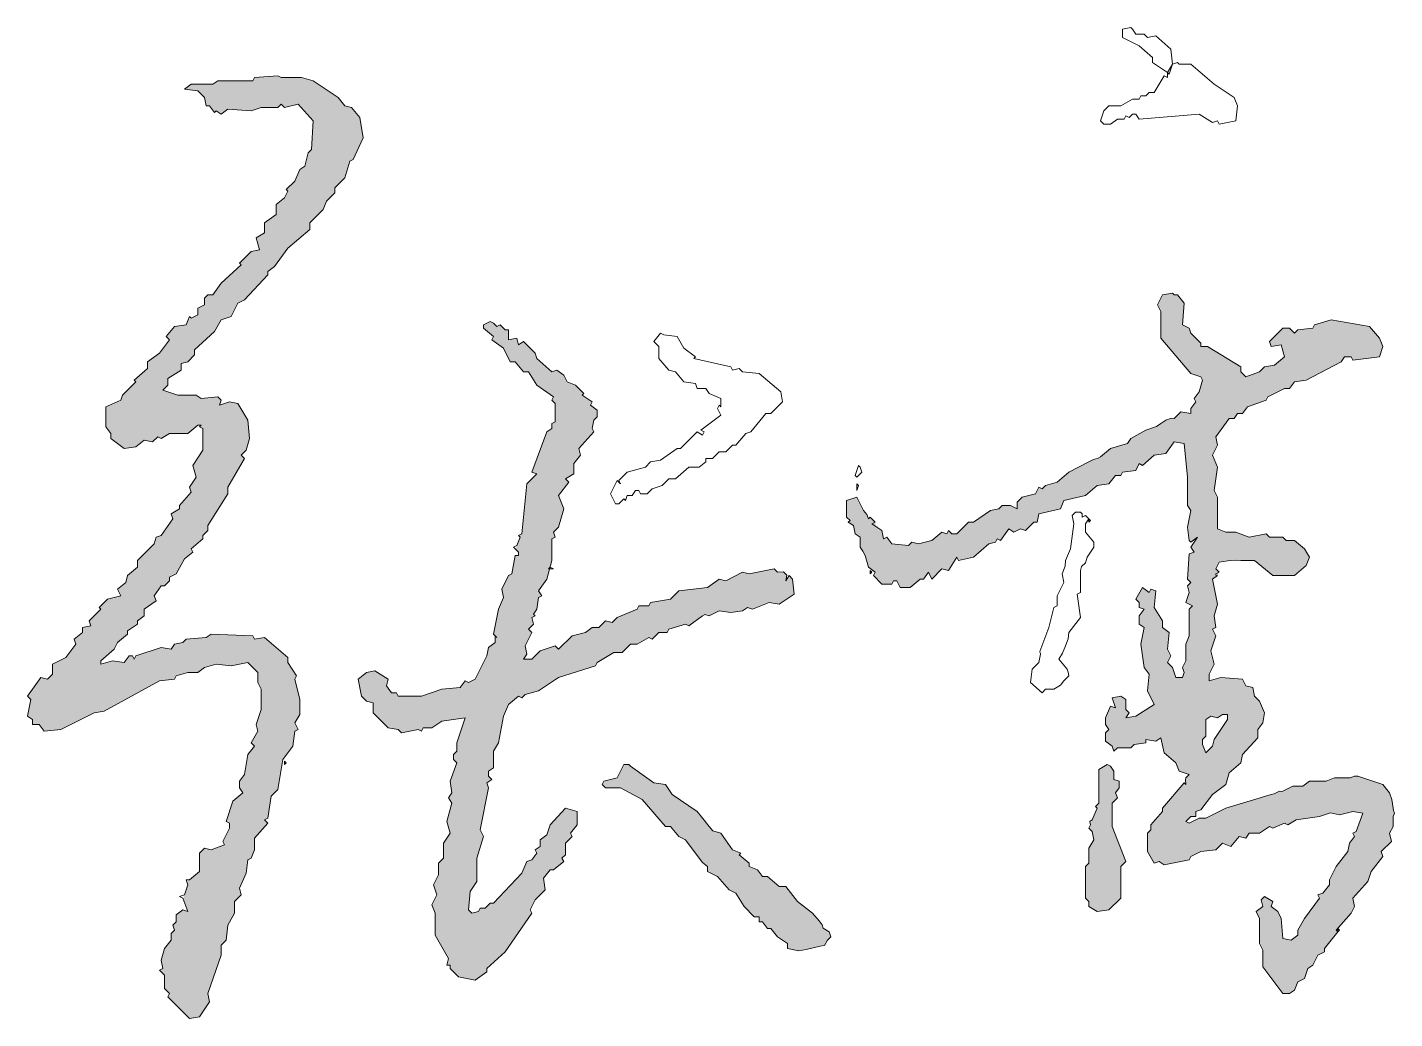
# Model space of a CAD drawing. Extents: x 1188826 to 1909461, y 608442 to 1651179.
# Drawn here: x 1552989 to 1553979, y 1275366 to 1276083 of the extents above; entities that cross this region are included whole.
import ezdxf

# ---------------------------------------------------------------- set-up
doc = ezdxf.new("R2010")
doc.units = 0
doc.header["$LTSCALE"] = 1000
doc.header["$MEASUREMENT"] = 0
doc.layers.add('WALL', color=9, linetype='Continuous', lineweight=40)
doc.layers.add('签名', color=7, linetype='Continuous', lineweight=18)

# ---------------------------------------------------------------- blocks, each defined once
blk = doc.blocks.new('tq5113')
at = {"layer": '签名'}
h = blk.add_hatch(color=2, dxfattribs=at)
h.dxf.hatch_style = 1
h.paths.add_polyline_path([(5016.05, 7874.86), (5026.93, 7876.07), (5028.14, 7878.49), (5036.61, 7880.91), (5043.87, 7880.91), (5048.71, 7884.54), (5057.17, 7886.96), (5068.06, 7885.75), (5080.16, 7888.17), (5087.41, 7880.91), (5087.41, 7873.66), (5089.83, 7868.82), (5089.83, 7854.3), (5086.2, 7843.42), (5087.41, 7838.58), (5082.57, 7830.11), (5084.99, 7827.69), (5080.16, 7821.64), (5077.74, 7807.13), (5074.11, 7802.29), (5074.11, 7797.45), (5076.53, 7793.82), (5069.27, 7787.77), (5064.43, 7773.26), (5066.85, 7772.05), (5066.85, 7768.42), (5062.01, 7758.74), (5063.22, 7756.32), (5053.54, 7752.7), (5048.71, 7753.9), (5045.08, 7750.28), (5045.08, 7736.97), (5035.93, 7729.34), (5036.61, 7727.29), (5033.19, 7717.05), (5036.61, 7707.94), (5032.98, 7709.15), (5028.14, 7705.52), (5028.14, 7700.68), (5025.72, 7698.26), (5026.93, 7694.63), (5024.51, 7692.22), (5024.51, 7687.38), (5019.68, 7681.33), (5017.26, 7672.86), (5018.47, 7666.81), (5016.05, 7665.6), (5019.68, 7661.98), (5019.68, 7652.3), (5023.3, 7648.67), (5022.09, 7646.25), (5037.82, 7630.53), (5045.08, 7631.74), (5052.33, 7642.62), (5051.12, 7648.67), (5060.8, 7676.49), (5060.8, 7683.75), (5064.43, 7687.38), (5065.64, 7698.26), (5070.48, 7706.73), (5070.48, 7715.2), (5075.32, 7720.04), (5074.11, 7724.87), (5078.95, 7735.76), (5080.16, 7745.44), (5082.57, 7746.65), (5084.99, 7752.7), (5084.99, 7761.16), (5094.67, 7772.05), (5092.25, 7774.47), (5094.67, 7775.68), (5097.09, 7791.4), (5101.93, 7796.24), (5105.56, 7818.01), (5112.81, 7827.69), (5114.02, 7838.58), (5116.44, 7839.79), (5114.02, 7844.62), (5117.65, 7850.67), (5117.65, 7861.56), (5114.02, 7876.07), (5115.23, 7878.49), (5109.19, 7888.17), (5109.19, 7891.8), (5092.25, 7906.31), (5084.99, 7905.1), (5083.78, 7907.52), (5053.54, 7908.73), (5049.92, 7906.31), (5035.4, 7905.1), (5032.98, 7902.69), (5026.93, 7901.48), (5024.51, 7897.85), (5017.26, 7899.06), (4999.11, 7893.01), (4997.9, 7890.59), (4996.69, 7893.01), (4994.27, 7893.01), (4990.64, 7888.17), (4982.18, 7889.38), (4973.71, 7886.96), (4973.71, 7889.38), (4983.39, 7897.85), (4985.81, 7902.69), (4993.06, 7908.73), (4993.06, 7911.15), (5000.32, 7915.99), (5000.32, 7918.41), (5005.16, 7922.04), (5005.16, 7926.88), (5013.63, 7932.93), (5012.42, 7936.55), (5017.26, 7943.81), (5019.68, 7943.81), (5023.3, 7947.44), (5023.3, 7949.86), (5028.14, 7952.28), (5034.19, 7963.17), (5040.24, 7968), (5039.03, 7970.42), (5047.5, 7977.68), (5047.5, 7980.1), (5051.12, 7983.73), (5051.12, 7987.36), (5065.64, 8010.34), (5065.64, 8015.18), (5077.74, 8035.74), (5075.32, 8038.16), (5078.95, 8041.79), (5081.36, 8050.26), (5080.16, 8063.56), (5072.9, 8075.66), (5066.85, 8076.87), (5059.59, 8074.45), (5060.8, 8078.08), (5058.38, 8080.5), (5046.29, 8079.29), (5042.66, 8081.71), (5029.35, 8081.71), (5018.47, 8085.34), (5022.09, 8088.96), (5022.09, 8093.8), (5031.77, 8099.85), (5031.77, 8104.69), (5036.61, 8105.9), (5041.45, 8110.74), (5041.45, 8114.37), (5055.96, 8127.67), (5060.8, 8136.14), (5068.06, 8138.56), (5072.9, 8148.23), (5077.74, 8150.65), (5094.67, 8168.8), (5094.67, 8171.22), (5099.51, 8174.85), (5109.19, 8188.15), (5124.91, 8201.46), (5124.91, 8206.3), (5134.59, 8215.97), (5137.01, 8222.02), (5143.05, 8228.07), (5143.05, 8231.7), (5150.31, 8238.95), (5153.94, 8251.05), (5156.36, 8252.26), (5163.62, 8267.98), (5161.2, 8282.5), (5155.15, 8289.76), (5150.31, 8290.97), (5145.47, 8297.02), (5127.33, 8309.11), (5118.86, 8311.53), (5104.35, 8311.53), (5101.93, 8312.74), (5084.99, 8311.53), (5083.78, 8309.11), (5058.38, 8309.11), (5054.75, 8306.69), (5039.03, 8306.69), (5034.19, 8303.06), (5043.87, 8301.85), (5048.71, 8297.02), (5049.92, 8290.97), (5052.33, 8290.97), (5055.96, 8286.13), (5057.17, 8287.34), (5060.8, 8284.92), (5065.64, 8288.55), (5082.57, 8287.34), (5089.83, 8289.76), (5101.93, 8289.76), (5104.35, 8292.18), (5106.77, 8289.76), (5116.44, 8292.18), (5127.33, 8280.08), (5126.12, 8259.52), (5123.7, 8257.1), (5121.28, 8247.42), (5117.65, 8245), (5114.02, 8236.54), (5107.98, 8230.49), (5109.19, 8229.28), (5106.77, 8224.44), (5100.72, 8219.6), (5100.72, 8212.34), (5092.25, 8206.3), (5092.25, 8199.04), (5086.2, 8195.41), (5088.62, 8186.94), (5082.57, 8185.73), (5074.11, 8177.26), (5075.32, 8176.06), (5060.8, 8162.75), (5054.75, 8154.28), (5051.12, 8154.28), (5048.71, 8151.86), (5048.71, 8147.02), (5043.87, 8144.61), (5043.87, 8139.77), (5036.91, 8136.29), (5035.4, 8132.51), (5026.93, 8131.3), (5020.88, 8124.04), (5023.3, 8121.62), (5016.05, 8111.95), (5007.58, 8105.9), (5007.58, 8101.06), (4997.9, 8092.59), (4999.11, 8091.38), (4989.44, 8081.71), (4988.23, 8078.08), (4977.34, 8073.24), (4977.34, 8058.72), (4980.97, 8053.89), (4980.97, 8050.26), (4990.64, 8043), (4999.11, 8044.21), (5005.16, 8049.05), (5011.21, 8047.84), (5014.84, 8051.47), (5017.26, 8050.26), (5023.3, 8053.89), (5036.61, 8053.89), (5043.87, 8059.93), (5046.29, 8059.93), (5045.08, 8058.72), (5047.5, 8057.51), (5047.5, 8041.79), (5040.24, 8030.9), (5042.66, 8022.44), (5037.82, 8015.18), (5039.03, 8011.55), (5030.56, 8001.87), (5030.56, 7999.45), (5024.51, 7995.82), (5025.72, 7992.2), (5017.26, 7980.1), (5013.63, 7978.89), (5012.42, 7974.05), (5000.32, 7961.96), (5000.32, 7957.12), (4993.06, 7951.07), (4991.85, 7946.23), (4985.81, 7941.39), (4988.23, 7936.55), (4978.55, 7934.14), (4972.5, 7928.09), (4973.71, 7926.88), (4965.24, 7918.41), (4966.45, 7914.78), (4960.4, 7913.57), (4960.4, 7909.94), (4954.36, 7905.1), (4955.57, 7901.48), (4948.31, 7891.8), (4938.63, 7886.96), (4938.63, 7879.7), (4935, 7876.07), (4930.16, 7877.28), (4920.49, 7863.98), (4922.91, 7861.56), (4920.49, 7849.46), (4924.12, 7847.04), (4924.12, 7843.42), (4928.96, 7843.42), (4932.58, 7838.58), (4944.68, 7839.79), (4968.87, 7851.88), (4976.13, 7853.09)])
h = blk.add_hatch(color=2, dxfattribs=at)
h.dxf.hatch_style = 1
h.paths.add_polyline_path([(5796.7, 8068.4), (5800.33, 8068.4), (5803.96, 8073.24), (5817.26, 8078.08), (5818.47, 8080.5), (5830.57, 8086.54), (5834.2, 8086.54), (5837.83, 8091.38), (5846.29, 8092.59), (5871.7, 8105.9), (5874.12, 8109.53), (5878.95, 8109.53), (5880.16, 8107.11), (5899.52, 8109.53), (5901.94, 8116.78), (5899.52, 8122.83), (5892.26, 8131.3), (5864.44, 8136.14), (5852.34, 8132.51), (5851.13, 8130.09), (5840.25, 8128.88), (5837.83, 8126.46), (5834.2, 8130.09), (5829.36, 8130.09), (5819.68, 8120.41), (5820.89, 8116.78), (5828.15, 8117.99), (5830.57, 8109.53), (5823.31, 8103.48), (5816.05, 8102.27), (5812.43, 8098.64), (5802.75, 8095.01), (5799.12, 8098.64), (5799.12, 8102.27), (5774.93, 8116.78), (5770.09, 8116.78), (5770.09, 8119.2), (5762.83, 8126.46), (5761.62, 8130.09), (5756.78, 8132.51), (5757.99, 8148.23), (5753.16, 8154.28), (5750.74, 8154.28), (5749.53, 8155.49), (5742.27, 8154.28), (5738.64, 8147.02), (5741.06, 8142.19), (5741.06, 8122.83), (5762.83, 8097.43), (5770.09, 8095.01), (5771.3, 8092.59), (5768.88, 8084.13), (5765.25, 8079.29), (5766.46, 8076.87), (5762.83, 8072.03), (5762.83, 8068.4), (5755.57, 8069.61), (5750.74, 8064.77), (5748.76, 8064.93), (5744.69, 8063.56), (5741.06, 8061.14), (5737.88, 8058.94), (5730.17, 8056.3), (5719.29, 8050.26), (5716.87, 8046.63), (5704.77, 8043), (5697.51, 8036.95), (5695.75, 8036.16), (5692.47, 8035.21), (5689.05, 8033.32), (5674.53, 8026.06), (5666.06, 8018.81), (5657.6, 8016.39), (5655.18, 8013.97), (5652.76, 8015.18), (5650.34, 8010.34), (5640.66, 8007.92), (5637.03, 8004.29), (5637.03, 7999.45), (5632.2, 8001.87), (5626.15, 8001.87), (5623.73, 7999.45), (5617.68, 7998.24), (5605.58, 7989.78), (5601.96, 7989.78), (5593.49, 7981.31), (5589.86, 7981.31), (5587.44, 7983.73), (5586.23, 7981.31), (5582.6, 7982.52), (5575.34, 7976.47), (5565.67, 7974.05), (5560.83, 7975.26), (5558.41, 7972.84), (5546.31, 7974.05), (5542.68, 7978.89), (5540.27, 7977.68), (5539.06, 7983.73), (5534.67, 7987.59), (5534.22, 7989.78), (5530.59, 7993.41), (5529.38, 7992.2), (5528.35, 7995.31), (5525.75, 7998.24), (5520.91, 8007.92), (5513.65, 8005.5), (5513.65, 7993.41), (5516.07, 7990.99), (5514.86, 7989.78), (5518.49, 7987.36), (5519.7, 7981.31), (5523.33, 7978.89), (5523.33, 7971.63), (5525.5, 7968.39), (5526.96, 7965.58), (5529.38, 7957.12), (5534.22, 7953.49), (5533.01, 7951.07), (5539.06, 7945.02), (5546.31, 7945.02), (5547.52, 7947.44), (5549.94, 7947.44), (5552.36, 7942.6), (5559.62, 7942.6), (5566.88, 7948.65), (5569.3, 7948.65), (5572.92, 7953.49), (5575.34, 7948.65), (5582.6, 7955.91), (5587.44, 7954.7), (5593.49, 7964.38), (5594.7, 7961.96), (5605.58, 7964.38), (5616.47, 7974.05), (5621.31, 7975.26), (5622.52, 7977.68), (5624.94, 7976.47), (5630.99, 7984.94), (5634.61, 7982.52), (5639.45, 7984.94), (5643.08, 7983.73), (5649.13, 7989.78), (5651.55, 7989.78), (5652.76, 7995.82), (5668.48, 7999.45), (5670.9, 8005.5), (5686.63, 8009.13), (5695.09, 8016.39), (5703.56, 8017.6), (5708.4, 8023.65), (5712.03, 8023.65), (5713.24, 8026.06), (5722.92, 8027.27), (5725.33, 8032.11), (5727.75, 8030.9), (5736.22, 8038.16), (5744.69, 8039.37), (5750.74, 8047.84), (5757.99, 8046.63), (5760.41, 8022.44), (5760.41, 8001.87), (5762.83, 7998.24), (5760.41, 7986.15), (5761.62, 7976.47), (5762.83, 7975.26), (5767.67, 7978.89), (5762.83, 7971.63), (5765.25, 7968), (5761.62, 7966.79), (5760.41, 7948.65), (5762.83, 7946.23), (5760.41, 7943.81), (5761.62, 7938.97), (5759.2, 7931.72), (5764.04, 7929.3), (5761.62, 7926.88), (5761.62, 7907.52), (5759.2, 7901.48), (5759.2, 7889.38), (5756.78, 7884.54), (5757.99, 7880.91), (5756.78, 7877.28), (5751.95, 7877.28), (5749.53, 7884.54), (5745.9, 7888.17), (5748.32, 7893.01), (5745.9, 7897.85), (5747.11, 7909.94), (5742.27, 7913.57), (5742.27, 7918.41), (5736.22, 7928.09), (5737.43, 7940.18), (5733.8, 7941.39), (5732.59, 7938.97), (5727.75, 7942.6), (5722.92, 7934.14), (5725.33, 7931.72), (5725.33, 7928.09), (5728.96, 7926.88), (5725.33, 7922.04), (5725.33, 7915.99), (5728.96, 7913.57), (5726.54, 7901.48), (5728.96, 7884.54), (5732.59, 7879.7), (5731.38, 7867.61), (5736.22, 7857.93), (5722.92, 7849.46), (5715.66, 7848.25), (5718.08, 7851.88), (5715.66, 7854.3), (5715.66, 7861.56), (5712.03, 7863.98), (5705.98, 7862.77), (5708.4, 7855.51), (5704.77, 7856.72), (5701.14, 7848.25), (5701.14, 7843.42), (5703.56, 7839.79), (5701.14, 7837.37), (5701.14, 7831.32), (5705.98, 7827.69), (5707.19, 7824.06), (5709.61, 7826.48), (5719.29, 7826.48), (5721.71, 7828.9), (5730.17, 7830.11), (5730.17, 7832.53), (5737.43, 7831.32), (5741.06, 7833.74), (5743.48, 7822.85), (5751.95, 7815.59), (5754.36, 7809.55), (5761.62, 7807.13), (5759.2, 7804.71), (5758.95, 7803.41), (5757.87, 7800.94), (5757.99, 7801.08), (5759.2, 7799.87), (5757.87, 7800.94), (5742.27, 7782.94), (5742.27, 7780.52), (5733.8, 7770.84), (5733.8, 7767.21), (5731.38, 7764.79), (5731.38, 7751.49), (5736.22, 7743.02), (5739.85, 7744.23), (5743.48, 7741.81), (5761.62, 7745.44), (5762.83, 7747.86), (5770.09, 7751.49), (5780.98, 7752.7), (5785.81, 7757.53), (5791.86, 7755.11), (5797.91, 7762.37), (5802.75, 7761.16), (5805.17, 7764.79), (5812.43, 7764.79), (5819.68, 7769.63), (5822.1, 7768.42), (5830.57, 7772.05), (5832.99, 7770.84), (5839.04, 7774.47), (5854.76, 7776.71), (5854.76, 7776.89), (5854.91, 7776.74), (5855.97, 7776.89), (5863.96, 7779.42), (5870.49, 7778.1), (5880.16, 7780.52), (5887.42, 7779.31), (5882.58, 7766), (5880.16, 7764.79), (5881.37, 7762.37), (5877.74, 7757.53), (5876.53, 7751.49), (5868.07, 7740.6), (5863.23, 7730.92), (5863.23, 7727.29), (5858.39, 7721.25), (5854.76, 7720.04), (5855.97, 7717.62), (5845.08, 7703.1), (5840.25, 7694.63), (5840.25, 7691.01), (5835.41, 7687.38), (5829.36, 7688.59), (5828.15, 7703.1), (5825.73, 7707.94), (5820.89, 7711.57), (5822.1, 7715.2), (5816.05, 7718.83), (5813.64, 7716.41), (5814.84, 7711.57), (5810.01, 7707.94), (5812.43, 7703.1), (5812.43, 7684.96), (5814.84, 7680.12), (5814.84, 7668.02), (5829.36, 7648.67), (5834.2, 7648.67), (5837.83, 7651.09), (5840.25, 7657.14), (5845.08, 7659.56), (5847.5, 7666.81), (5851.13, 7669.23), (5854.76, 7676.49), (5859.6, 7678.91), (5859.6, 7681.33), (5869.28, 7693.42), (5868.07, 7694.63), (5878.95, 7706.73), (5881.37, 7711.57), (5880.16, 7717.62), (5891.05, 7729.71), (5893.47, 7736.97), (5901.94, 7747.86), (5900.73, 7751.49), (5907.98, 7758.74), (5906.77, 7764.79), (5909.19, 7769.63), (5909.19, 7776.89), (5910.38, 7779.19), (5909.56, 7781.06), (5909.19, 7782.94), (5908.42, 7789.1), (5906.77, 7793.82), (5901.94, 7799.87), (5883.79, 7805.92), (5881.37, 7805.92), (5878.11, 7804.75), (5876.53, 7804.71), (5866.86, 7804.71), (5860.81, 7802.29), (5848.71, 7802.29), (5843.88, 7798.66), (5836.62, 7798.66), (5829.36, 7795.03), (5828.49, 7794.81), (5826.94, 7795.03), (5823.18, 7793.08), (5820.89, 7792.61), (5788.23, 7782.94), (5773.72, 7775.68), (5768.88, 7775.68), (5761.62, 7772.05), (5759.2, 7773.26), (5762.83, 7776.89), (5766.46, 7776.89), (5766.46, 7780.52), (5770.09, 7781.73), (5778.56, 7792.61), (5788.23, 7799.87), (5790.65, 7808.34), (5799.12, 7815.59), (5800.33, 7821.64), (5811.22, 7833.74), (5811.22, 7839.79), (5814.84, 7844.62), (5816.05, 7851.88), (5812.43, 7860.35), (5808.8, 7863.98), (5807.59, 7870.03), (5802.75, 7871.24), (5800.33, 7876.07), (5784.6, 7877.28), (5776.14, 7874.86), (5776.14, 7879.7), (5779.77, 7886.96), (5777.35, 7896.64), (5780.98, 7907.52), (5778.56, 7912.36), (5780.98, 7913.57), (5779.77, 7922.04), (5782.19, 7930.51), (5778.56, 7948.65), (5782.19, 7951.07), (5783.4, 7953.49), (5780.98, 7955.91), (5783.4, 7960.75), (5789.72, 7961.9), (5795.59, 7962.37), (5799.12, 7961.96), (5808.8, 7961.96), (5822.1, 7951.07), (5837.83, 7951.07), (5846.29, 7958.33), (5848.71, 7964.38), (5845.08, 7970.42), (5837.83, 7976.47), (5831.78, 7976.47), (5829.36, 7978.89), (5819.68, 7978.89), (5817.26, 7981.31), (5805.17, 7978.89), (5795.49, 7982.52), (5788.23, 7982.52), (5782.19, 7984.94), (5782.19, 8007.92), (5779.77, 8012.76), (5782.19, 8029.69), (5778.56, 8038.16), (5782.19, 8045.42), (5780.98, 8051.47), (5790.65, 8064.77), (5794.28, 8064.77)])
h.paths.add_polyline_path([(5789.44, 7850.67), (5789.44, 7847.04), (5779.77, 7832.53), (5778.56, 7827.69), (5773.72, 7822.85), (5771.3, 7828.9), (5771.3, 7832.53), (5773.72, 7834.95), (5773.72, 7847.04), (5777.35, 7849.46), (5782.19, 7848.25), (5785.81, 7850.67)], flags=16)
h = blk.add_hatch(color=2, dxfattribs=at)
h.dxf.hatch_style = 1
h.paths.add_polyline_path([(5244.66, 7876.07), (5239.82, 7873.66), (5237.4, 7874.86), (5233.77, 7870.03), (5220.47, 7868.82), (5205.95, 7863.98), (5189.02, 7863.98), (5187.81, 7866.4), (5184.18, 7866.4), (5180.55, 7871.24), (5181.76, 7876.07), (5172.08, 7882.12), (5166.04, 7880.91), (5159.99, 7876.07), (5162.41, 7863.98), (5166.04, 7860.35), (5170.88, 7859.14), (5170.88, 7851.88), (5181.76, 7841), (5189.02, 7839.79), (5191.44, 7837.37), (5203.53, 7839.79), (5205.95, 7838.58), (5207.16, 7841), (5213.21, 7841), (5220.47, 7845.83), (5237.4, 7848.25), (5231.36, 7830.11), (5231.36, 7824.06), (5228.94, 7821.64), (5228.94, 7818.01), (5231.36, 7815.59), (5226.52, 7802.29), (5227.73, 7793.82), (5225.31, 7790.19), (5227.73, 7786.56), (5224.1, 7773.26), (5226.52, 7764.79), (5221.68, 7757.53), (5221.68, 7746.65), (5218.05, 7743.02), (5218.05, 7734.55), (5214.42, 7727.29), (5216.84, 7720.04), (5213.21, 7712.78), (5215.63, 7706.73), (5215.63, 7691.01), (5225.31, 7674.07), (5224.1, 7669.23), (5226.52, 7669.23), (5226.52, 7666.81), (5232.56, 7660.77), (5244.66, 7658.35), (5253.13, 7664.39), (5253.13, 7666.81), (5266.43, 7678.91), (5285.79, 7706.73), (5284.58, 7709.15), (5288.21, 7716.41), (5295.46, 7723.66), (5294.25, 7732.13), (5299.09, 7738.18), (5301.51, 7738.18), (5308.77, 7744.23), (5307.56, 7746.65), (5309.98, 7749.07), (5309.98, 7757.53), (5314.82, 7762.37), (5313.61, 7764.79), (5318.45, 7770.84), (5318.45, 7780.52), (5309.98, 7782.94), (5299.09, 7770.84), (5296.67, 7763.58), (5291.84, 7759.95), (5291.84, 7755.11), (5288.21, 7752.7), (5289.42, 7750.28), (5285.79, 7745.44), (5282.16, 7744.23), (5278.53, 7735.76), (5257.97, 7713.99), (5255.55, 7713.99), (5251.92, 7710.36), (5248.29, 7710.36), (5247.08, 7707.94), (5242.24, 7706.73), (5239.82, 7709.15), (5241.03, 7722.46), (5245.87, 7729.71), (5245.87, 7746.65), (5250.71, 7762.37), (5248.29, 7767.21), (5254.34, 7797.45), (5253.13, 7801.08), (5256.76, 7803.5), (5254.34, 7805.92), (5254.34, 7809.55), (5257.97, 7811.97), (5257.97, 7824.06), (5261.6, 7830.11), (5265.22, 7849.46), (5268.85, 7857.93), (5276.11, 7863.98), (5278.53, 7862.77), (5280.95, 7865.19), (5290.63, 7867.61), (5305.14, 7877.28), (5331.75, 7885.75), (5332.96, 7888.17), (5345.06, 7895.43), (5351.11, 7895.43), (5357.15, 7901.48), (5361.99, 7901.48), (5370.46, 7906.31), (5372.88, 7905.1), (5377.72, 7909.94), (5383.76, 7909.94), (5384.97, 7912.36), (5397.07, 7915.99), (5399.49, 7914.78), (5410.46, 7923.01), (5414, 7922.04), (5421.26, 7925.67), (5429.73, 7924.46), (5438.2, 7925.67), (5441.83, 7928.09), (5445.45, 7926.88), (5457.55, 7931.72), (5464.81, 7930.51), (5475.69, 7937.76), (5474.48, 7948.65), (5472.07, 7951.07), (5469.65, 7947.44), (5470.24, 7951.47), (5467.82, 7953.89), (5463.6, 7953.49), (5461.18, 7955.91), (5443.04, 7952.28), (5438.2, 7953.49), (5426.1, 7947.44), (5421.26, 7948.65), (5412.8, 7942.6), (5392.23, 7940.18), (5386.18, 7934.14), (5371.67, 7931.72), (5370.46, 7929.3), (5363.2, 7929.3), (5361.99, 7926.88), (5347.48, 7920.83), (5343.85, 7917.2), (5339.01, 7918.41), (5334.17, 7913.57), (5329.33, 7913.57), (5324.49, 7909.94), (5314.82, 7907.52), (5305.14, 7897.85), (5302.72, 7900.27), (5291.84, 7896.64), (5285.79, 7890.59), (5279.74, 7890.59), (5282.16, 7894.22), (5280.95, 7900.27), (5285.79, 7909.94), (5283.37, 7912.36), (5287, 7915.99), (5285.79, 7920.83), (5288.21, 7922.04), (5287, 7923.25), (5289.42, 7926.88), (5290.63, 7935.34), (5293.04, 7936.55), (5290.63, 7940.18), (5296.67, 7948.65), (5298.65, 7955.91), (5297.88, 7955.91), (5298.94, 7956.97), (5300.3, 7961.96), (5300.3, 7977.68), (5302.72, 7978.89), (5301.51, 7982.52), (5305.14, 7986.15), (5308.77, 7999.45), (5305.14, 8009.13), (5312.4, 8018.81), (5309.98, 8021.23), (5316.03, 8024.86), (5316.03, 8032.11), (5320.87, 8038.16), (5319.66, 8043), (5330.54, 8055.1), (5329.33, 8057.51), (5330.54, 8063.56), (5332.96, 8065.98), (5332.96, 8070.82), (5328.12, 8074.45), (5329.33, 8076.87), (5322.08, 8081.71), (5323.28, 8082.92), (5317.24, 8088.96), (5311.19, 8091.38), (5308.77, 8096.22), (5303.93, 8099.85), (5300.3, 8098.64), (5289.42, 8108.32), (5288.21, 8111.95), (5279.74, 8120.41), (5276.11, 8117.99), (5274.9, 8122.83), (5268.85, 8121.62), (5268.85, 8128.88), (5266.43, 8128.88), (5262.8, 8132.51), (5260.39, 8131.3), (5257.97, 8133.72), (5255.55, 8134.93), (5250.71, 8132.51), (5250.71, 8130.09), (5257.97, 8124.04), (5256.76, 8121.62), (5265.22, 8115.58), (5270.06, 8105.9), (5273.69, 8105.9), (5279.74, 8098.64), (5283.37, 8098.64), (5289.42, 8088.96), (5301.51, 8080.5), (5300.3, 8078.08), (5302.72, 8075.66), (5302.72, 8062.35), (5300.3, 8061.14), (5300.3, 8057.51), (5296.67, 8055.1), (5285.79, 8026.06), (5289.42, 8024.86), (5282.16, 8017.6), (5278.53, 7981.31), (5276.11, 7980.1), (5277.32, 7978.89), (5273.86, 7970.25), (5276.11, 7968), (5276.11, 7965.58), (5273.69, 7965.58), (5271.27, 7952.28), (5268.85, 7951.07), (5264.01, 7941.39), (5265.22, 7935.34), (5261.6, 7926.88), (5257.97, 7908.73), (5259.18, 7907.52), (5259.18, 7902.69), (5254.34, 7899.06), (5253.13, 7893.01)])
h = blk.add_hatch(color=2, dxfattribs=at)
h.dxf.hatch_style = 1
h.paths.add_polyline_path([(5433.36, 7721.25), (5439.41, 7711.57), (5446.66, 7704.31), (5450.29, 7704.31), (5450.29, 7700.68), (5452.71, 7700.68), (5456.34, 7695.84), (5458.76, 7695.84), (5463.6, 7689.8), (5470.86, 7684.96), (5470.86, 7681.33), (5479.12, 7679.54), (5484.22, 7680.46), (5494.53, 7682.91), (5497.7, 7683.52), (5499.89, 7687.38), (5502.31, 7689.8), (5501.1, 7693.42), (5496.57, 7695.97), (5495.81, 7698.32), (5493.64, 7701.25), (5489, 7706.73), (5478.11, 7715.2), (5469.65, 7726.08), (5464.81, 7726.08), (5456.34, 7733.34), (5452.71, 7733.34), (5449.08, 7738.18), (5443.04, 7740.6), (5443.04, 7743.02), (5435.78, 7749.07), (5436.99, 7750.28), (5430.94, 7752.7), (5422.47, 7764.79), (5416.7, 7766.44), (5414, 7769.63), (5408.47, 7776.44), (5405.54, 7780.52), (5387.39, 7792.61), (5382.56, 7799.87), (5374.09, 7801.08), (5355.46, 7814.38), (5352.32, 7814.38), (5347.48, 7804.71), (5337.8, 7802.29), (5336.59, 7799.87), (5339.01, 7797.45), (5349.9, 7797.45), (5365.62, 7788.98), (5382.56, 7769.63), (5386.18, 7769.63), (5392.23, 7762.37), (5397.07, 7759.95), (5406.75, 7746.65), (5409.26, 7743.55), (5412.8, 7740.6), (5412.8, 7736.97), (5420.05, 7733.34), (5428.52, 7723.66)])
h = blk.add_hatch(color=2, dxfattribs=at)
h.dxf.hatch_style = 1
h.paths.add_polyline_path([(5689.05, 7743.02), (5686.63, 7740.6), (5686.63, 7717.62), (5689.05, 7715.2), (5689.05, 7711.57), (5695.09, 7707.94), (5703.56, 7709.15), (5712.03, 7717.62), (5712.03, 7740.6), (5715.66, 7744.23), (5705.98, 7769.63), (5705.98, 7786.56), (5709.61, 7790.19), (5708.4, 7793.82), (5710.82, 7797.45), (5710.82, 7802.29), (5707.19, 7803.5), (5707.19, 7809.55), (5704.77, 7813.18), (5702.35, 7814.38), (5696.3, 7810.76), (5696.3, 7786.56), (5693.88, 7784.14), (5695.09, 7782.94), (5690.13, 7771.35), (5690.26, 7770.84), (5689.05, 7768.42), (5691.47, 7766), (5692.68, 7759.95), (5689.05, 7753.9)])
at = {"layer": '签名', "color": 2, "elevation": 9704994.47}
for points in [[(5720.5, 8346.61), (5719.29, 8347.82), (5713.24, 8346.61), (5713.24, 8340.56), (5725.33, 8334.51), (5735.01, 8326.05), (5735.01, 8322.42), (5745.9, 8315.16), (5749.53, 8321.21), (5748.32, 8332.09), (5737.43, 8341.77), (5731.38, 8340.56), (5728.96, 8342.98), (5722.92, 8342.98), (5720.5, 8346.61)], [(5754.36, 8321.21), (5753.16, 8322.42), (5749.53, 8321.21), (5747.11, 8313.95), (5745.9, 8315.16), (5745.9, 8311.53), (5743.48, 8312.74), (5736.22, 8300.64), (5732.59, 8300.64), (5730.17, 8298.22), (5726.54, 8298.22), (5725.33, 8295.81), (5720.5, 8295.81), (5712.03, 8290.97), (5703.56, 8290.97), (5699.93, 8287.34), (5697.51, 8280.08), (5699.93, 8277.66), (5704.77, 8277.66), (5709.61, 8281.29), (5714.45, 8281.29), (5715.66, 8283.71), (5718.08, 8282.5), (5720.5, 8284.92), (5722.92, 8284.92), (5725.33, 8281.29), (5768.88, 8284.92), (5778.56, 8278.87), (5782.19, 8280.08), (5783.4, 8277.66), (5795.49, 8280.08), (5796.7, 8290.97), (5794.28, 8297.02), (5779.77, 8306.69), (5762.83, 8321.21), (5754.36, 8321.21)], [(5104.35, 8311.53), (5101.93, 8312.74), (5084.99, 8311.53), (5083.78, 8309.11), (5058.38, 8309.11), (5054.75, 8306.69), (5039.03, 8306.69), (5034.19, 8303.06), (5043.87, 8301.85), (5048.71, 8297.02), (5049.92, 8290.97), (5052.33, 8290.97), (5055.96, 8286.13), (5057.17, 8287.34), (5060.8, 8284.92), (5065.64, 8288.55), (5082.57, 8287.34), (5089.83, 8289.76), (5101.93, 8289.76), (5104.35, 8292.18), (5106.77, 8289.76), (5116.44, 8292.18), (5127.33, 8280.08), (5126.12, 8259.52), (5123.7, 8257.1), (5121.28, 8247.42), (5117.65, 8245), (5114.02, 8236.54), (5107.98, 8230.49), (5109.19, 8229.28), (5106.77, 8224.44), (5100.72, 8219.6), (5100.72, 8212.34), (5092.25, 8206.3), (5092.25, 8199.04), (5086.2, 8195.41), (5088.62, 8186.94), (5082.57, 8185.73), (5074.11, 8177.26), (5075.32, 8176.06), (5060.8, 8162.75), (5054.75, 8154.28), (5051.12, 8154.28), (5048.71, 8151.86), (5048.71, 8147.02), (5043.87, 8144.61), (5043.87, 8139.77), (5039.03, 8137.35), (5037.82, 8138.56), (5035.4, 8132.51), (5026.93, 8131.3), (5020.88, 8124.04), (5023.3, 8121.62), (5016.05, 8111.95), (5007.58, 8105.9), (5007.58, 8101.06), (4997.9, 8092.59), (4999.11, 8091.38), (4989.44, 8081.71), (4988.23, 8078.08), (4977.34, 8073.24), (4977.34, 8058.72), (4980.97, 8053.89), (4980.97, 8050.26), (4990.64, 8043), (4999.11, 8044.21), (5005.16, 8049.05), (5011.21, 8047.84), (5014.84, 8051.47), (5017.26, 8050.26), (5023.3, 8053.89), (5036.61, 8053.89), (5043.87, 8059.93), (5046.29, 8059.93), (5045.08, 8058.72), (5047.5, 8057.51), (5047.5, 8041.79), (5040.24, 8030.9), (5042.66, 8022.44), (5037.82, 8015.18), (5039.03, 8011.55), (5030.56, 8001.87), (5030.56, 7999.45), (5024.51, 7995.82), (5025.72, 7992.2), (5017.26, 7980.1), (5013.63, 7978.89), (5012.42, 7974.05), (5000.32, 7961.96), (5000.32, 7957.12), (4993.06, 7951.07), (4991.85, 7946.23), (4985.81, 7941.39), (4988.23, 7936.55), (4978.55, 7934.14), (4972.5, 7928.09), (4973.71, 7926.88), (4965.24, 7918.41), (4966.45, 7914.78), (4960.4, 7913.57), (4960.4, 7909.94), (4954.36, 7905.1), (4955.57, 7901.48), (4948.31, 7891.8), (4938.63, 7886.96), (4938.63, 7879.7), (4935, 7876.07), (4930.16, 7877.28), (4920.49, 7863.98), (4922.91, 7861.56), (4920.49, 7849.46), (4924.12, 7847.04), (4924.12, 7843.42), (4928.96, 7843.42), (4932.58, 7838.58), (4944.68, 7839.79), (4968.87, 7851.88), (4976.13, 7853.09), (5016.05, 7874.86), (5026.93, 7876.07), (5028.14, 7878.49), (5036.61, 7880.91), (5043.87, 7880.91), (5048.71, 7884.54), (5057.17, 7886.96), (5068.06, 7885.75), (5080.16, 7888.17), (5087.41, 7880.91), (5087.41, 7873.66), (5089.83, 7868.82), (5089.83, 7854.3), (5086.2, 7843.42), (5087.41, 7838.58), (5082.57, 7830.11), (5084.99, 7827.69), (5080.16, 7821.64), (5077.74, 7807.13), (5074.11, 7802.29), (5074.11, 7797.45), (5076.53, 7793.82), (5069.27, 7787.77), (5064.43, 7773.26), (5066.85, 7772.05), (5066.85, 7768.42), (5062.01, 7758.74), (5063.22, 7756.32), (5053.54, 7752.7), (5048.71, 7753.9), (5045.08, 7750.28), (5045.08, 7736.97), (5037.82, 7730.92), (5035.4, 7730.92), (5036.61, 7727.29), (5034.19, 7720.04), (5030.56, 7718.83), (5032.98, 7717.62), (5036.61, 7707.94), (5032.98, 7709.15), (5028.14, 7705.52), (5028.14, 7700.68), (5025.72, 7698.26), (5026.93, 7694.63), (5024.51, 7692.22), (5024.51, 7687.38), (5019.68, 7681.33), (5017.26, 7672.86), (5018.47, 7666.81), (5016.05, 7665.6), (5019.68, 7661.98), (5019.68, 7652.3), (5023.3, 7648.67), (5022.09, 7646.25), (5037.82, 7630.53), (5045.08, 7631.74), (5052.33, 7642.62), (5051.12, 7648.67), (5060.8, 7676.49), (5060.8, 7683.75), (5064.43, 7687.38), (5065.64, 7698.26), (5070.48, 7706.73), (5070.48, 7715.2), (5075.32, 7720.04), (5074.11, 7724.87), (5078.95, 7735.76), (5080.16, 7745.44), (5082.57, 7746.65), (5084.99, 7752.7), (5084.99, 7761.16), (5094.67, 7772.05), (5092.25, 7774.47), (5094.67, 7775.68), (5097.09, 7791.4), (5101.93, 7796.24), (5105.56, 7818.01), (5112.81, 7827.69), (5114.02, 7838.58), (5116.44, 7839.79), (5114.02, 7844.62), (5117.65, 7850.67), (5117.65, 7861.56), (5114.02, 7876.07), (5115.23, 7878.49), (5109.19, 7888.17), (5109.19, 7891.8), (5092.25, 7906.31), (5084.99, 7905.1), (5083.78, 7907.52), (5053.54, 7908.73), (5049.92, 7906.31), (5035.4, 7905.1), (5032.98, 7902.69), (5026.93, 7901.48), (5024.51, 7897.85), (5017.26, 7899.06), (4999.11, 7893.01), (4997.9, 7890.59), (4996.69, 7893.01), (4994.27, 7893.01), (4990.64, 7888.17), (4982.18, 7889.38), (4973.71, 7886.96), (4973.71, 7889.38), (4983.39, 7897.85), (4985.81, 7902.69), (4993.06, 7908.73), (4993.06, 7911.15), (5000.32, 7915.99), (5000.32, 7918.41), (5005.16, 7922.04), (5005.16, 7926.88), (5013.63, 7932.93), (5012.42, 7936.55), (5017.26, 7943.81), (5019.68, 7943.81), (5023.3, 7947.44), (5023.3, 7949.86), (5028.14, 7952.28), (5034.19, 7963.17), (5040.24, 7968), (5039.03, 7970.42), (5047.5, 7977.68), (5047.5, 7980.1), (5051.12, 7983.73), (5051.12, 7987.36), (5065.64, 8010.34), (5065.64, 8015.18), (5077.74, 8035.74), (5075.32, 8038.16), (5078.95, 8041.79), (5081.36, 8050.26), (5080.16, 8063.56), (5072.9, 8075.66), (5066.85, 8076.87), (5059.59, 8074.45), (5060.8, 8078.08), (5058.38, 8080.5), (5046.29, 8079.29), (5042.66, 8081.71), (5029.35, 8081.71), (5018.47, 8085.34), (5022.09, 8088.96), (5022.09, 8093.8), (5031.77, 8099.85), (5031.77, 8104.69), (5036.61, 8105.9), (5041.45, 8110.74), (5041.45, 8114.37), (5055.96, 8127.67), (5060.8, 8136.14), (5068.06, 8138.56), (5072.9, 8148.23), (5077.74, 8150.65), (5094.67, 8168.8), (5094.67, 8171.22), (5099.51, 8174.85), (5109.19, 8188.15), (5124.91, 8201.46), (5124.91, 8206.3), (5134.59, 8215.97), (5137.01, 8222.02), (5143.05, 8228.07), (5143.05, 8231.7), (5150.31, 8238.95), (5153.94, 8251.05), (5156.36, 8252.26), (5163.62, 8267.98), (5161.2, 8282.5), (5155.15, 8289.76), (5150.31, 8290.97), (5145.47, 8297.02), (5127.33, 8309.11), (5118.86, 8311.53), (5104.35, 8311.53)], [(5750.74, 8154.28), (5749.53, 8155.49), (5742.27, 8154.28), (5738.64, 8147.02), (5741.06, 8142.19), (5741.06, 8122.83), (5762.83, 8097.43), (5770.09, 8095.01), (5771.3, 8092.59), (5768.88, 8084.13), (5765.25, 8079.29), (5766.46, 8076.87), (5762.83, 8072.03), (5762.83, 8068.4), (5755.57, 8069.61), (5750.74, 8064.77), (5748.76, 8064.93), (5744.69, 8063.56), (5741.06, 8061.14), (5737.88, 8058.94), (5730.17, 8056.3), (5719.29, 8050.26), (5716.87, 8046.63), (5704.77, 8043), (5697.51, 8036.95), (5695.75, 8036.16), (5692.47, 8035.21), (5689.05, 8033.32), (5674.53, 8026.06), (5666.06, 8018.81), (5657.6, 8016.39), (5655.18, 8013.97), (5652.76, 8015.18), (5650.34, 8010.34), (5640.66, 8007.92), (5637.03, 8004.29), (5637.03, 7999.45), (5632.2, 8001.87), (5626.15, 8001.87), (5623.73, 7999.45), (5617.68, 7998.24), (5605.58, 7989.78), (5601.96, 7989.78), (5593.49, 7981.31), (5589.86, 7981.31), (5587.44, 7983.73), (5586.23, 7981.31), (5582.6, 7982.52), (5575.34, 7976.47), (5565.67, 7974.05), (5560.83, 7975.26), (5558.41, 7972.84), (5546.31, 7974.05), (5542.68, 7978.89), (5540.27, 7977.68), (5539.06, 7983.73), (5531.8, 7988.57), (5534.22, 7989.78), (5530.59, 7993.41), (5529.38, 7992.2), (5528.35, 7995.31), (5525.75, 7998.24), (5520.91, 8007.92), (5513.65, 8005.5), (5513.65, 7993.41), (5516.07, 7990.99), (5514.86, 7989.78), (5518.49, 7987.36), (5519.7, 7981.31), (5523.33, 7978.89), (5523.33, 7971.63), (5525.27, 7968.84), (5526.96, 7965.58), (5529.38, 7957.12), (5534.22, 7953.49), (5533.01, 7951.07), (5539.06, 7945.02), (5546.31, 7945.02), (5547.52, 7947.44), (5549.94, 7947.44), (5552.36, 7942.6), (5559.62, 7942.6), (5566.88, 7948.65), (5569.3, 7948.65), (5572.92, 7953.49), (5575.34, 7948.65), (5582.6, 7955.91), (5587.44, 7954.7), (5593.49, 7964.38), (5594.7, 7961.96), (5605.58, 7964.38), (5616.47, 7974.05), (5621.31, 7975.26), (5622.52, 7977.68), (5624.94, 7976.47), (5630.99, 7984.94), (5634.61, 7982.52), (5639.45, 7984.94), (5643.08, 7983.73), (5649.13, 7989.78), (5651.55, 7989.78), (5652.76, 7995.82), (5668.48, 7999.45), (5670.9, 8005.5), (5686.63, 8009.13), (5695.09, 8016.39), (5703.56, 8017.6), (5708.4, 8023.65), (5712.03, 8023.65), (5713.24, 8026.06), (5722.92, 8027.27), (5725.33, 8032.11), (5727.75, 8030.9), (5736.22, 8038.16), (5744.69, 8039.37), (5750.74, 8047.84), (5757.99, 8046.63), (5760.41, 8022.44), (5760.41, 8001.87), (5762.83, 7998.24), (5760.41, 7986.15), (5761.62, 7976.47), (5762.83, 7975.26), (5767.67, 7978.89), (5762.83, 7971.63), (5765.25, 7968), (5761.62, 7966.79), (5760.41, 7948.65), (5762.83, 7946.23), (5760.41, 7943.81), (5761.62, 7938.97), (5759.2, 7931.72), (5764.04, 7929.3), (5761.62, 7926.88), (5761.62, 7907.52), (5759.2, 7901.48), (5759.2, 7889.38), (5756.78, 7884.54), (5757.99, 7880.91), (5756.78, 7877.28), (5751.95, 7877.28), (5749.53, 7884.54), (5745.9, 7888.17), (5748.32, 7893.01), (5745.9, 7897.85), (5747.11, 7909.94), (5742.27, 7913.57), (5742.27, 7918.41), (5736.22, 7928.09), (5737.43, 7940.18), (5733.8, 7941.39), (5732.59, 7938.97), (5727.75, 7942.6), (5722.92, 7934.14), (5725.33, 7931.72), (5725.33, 7928.09), (5728.96, 7926.88), (5725.33, 7922.04), (5725.33, 7915.99), (5728.96, 7913.57), (5726.54, 7901.48), (5728.96, 7884.54), (5732.59, 7879.7), (5731.38, 7867.61), (5736.22, 7857.93), (5722.92, 7849.46), (5715.66, 7848.25), (5718.08, 7851.88), (5715.66, 7854.3), (5715.66, 7861.56), (5712.03, 7863.98), (5705.98, 7862.77), (5708.4, 7855.51), (5704.77, 7856.72), (5701.14, 7848.25), (5701.14, 7843.42), (5703.56, 7839.79), (5701.14, 7837.37), (5701.14, 7831.32), (5705.98, 7827.69), (5707.19, 7824.06), (5709.61, 7826.48), (5719.29, 7826.48), (5721.71, 7828.9), (5730.17, 7830.11), (5730.17, 7832.53), (5737.43, 7831.32), (5741.06, 7833.74), (5743.48, 7822.85), (5751.95, 7815.59), (5754.36, 7809.55), (5761.62, 7807.13), (5759.2, 7804.71), (5758.95, 7803.41), (5759.2, 7799.87), (5757.99, 7801.08), (5742.27, 7782.94), (5742.27, 7780.52), (5733.8, 7770.84), (5733.8, 7767.21), (5731.38, 7764.79), (5731.38, 7751.49), (5736.22, 7743.02), (5739.85, 7744.23), (5743.48, 7741.81), (5761.62, 7745.44), (5762.83, 7747.86), (5770.09, 7751.49), (5780.98, 7752.7), (5785.81, 7757.53), (5791.86, 7755.11), (5797.91, 7762.37), (5802.75, 7761.16), (5805.17, 7764.79), (5812.43, 7764.79), (5819.68, 7769.63), (5822.1, 7768.42), (5830.57, 7772.05), (5832.99, 7770.84), (5839.04, 7774.47), (5855.97, 7776.89), (5863.96, 7779.42), (5870.49, 7778.1), (5880.16, 7780.52), (5887.42, 7779.31), (5882.58, 7766), (5880.16, 7764.79), (5881.37, 7762.37), (5877.74, 7757.53), (5876.53, 7751.49), (5868.07, 7740.6), (5863.23, 7730.92), (5863.23, 7727.29), (5858.39, 7721.25), (5854.76, 7720.04), (5855.97, 7717.62), (5845.08, 7703.1), (5840.25, 7694.63), (5840.25, 7691.01), (5835.41, 7687.38), (5829.36, 7688.59), (5828.15, 7703.1), (5825.73, 7707.94), (5820.89, 7711.57), (5822.1, 7715.2), (5816.05, 7718.83), (5813.64, 7716.41), (5814.84, 7711.57), (5810.01, 7707.94), (5812.43, 7703.1), (5812.43, 7684.96), (5814.84, 7680.12), (5814.84, 7668.02), (5829.36, 7648.67), (5834.2, 7648.67), (5837.83, 7651.09), (5840.25, 7657.14), (5845.08, 7659.56), (5847.5, 7666.81), (5851.13, 7669.23), (5854.76, 7676.49), (5859.6, 7678.91), (5859.6, 7681.33), (5869.28, 7693.42), (5868.07, 7694.63), (5878.95, 7706.73), (5881.37, 7711.57), (5880.16, 7717.62), (5891.05, 7729.71), (5893.47, 7736.97), (5901.94, 7747.86), (5900.73, 7751.49), (5907.98, 7758.74), (5906.77, 7764.79), (5909.19, 7769.63), (5909.19, 7776.89), (5910.38, 7779.19), (5909.56, 7781.06), (5909.19, 7782.94), (5908.42, 7789.1), (5906.77, 7793.82), (5901.94, 7799.87), (5883.79, 7805.92), (5881.37, 7805.92), (5878.11, 7804.75), (5876.53, 7804.71), (5866.86, 7804.71), (5860.81, 7802.29), (5848.71, 7802.29), (5843.88, 7798.66), (5836.62, 7798.66), (5829.36, 7795.03), (5828.49, 7794.81), (5826.94, 7795.03), (5823.18, 7793.08), (5820.89, 7792.61), (5788.23, 7782.94), (5773.72, 7775.68), (5768.88, 7775.68), (5761.62, 7772.05), (5759.2, 7773.26), (5762.83, 7776.89), (5766.46, 7776.89), (5766.46, 7780.52), (5770.09, 7781.73), (5778.56, 7792.61), (5788.23, 7799.87), (5790.65, 7808.34), (5799.12, 7815.59), (5800.33, 7821.64), (5811.22, 7833.74), (5811.22, 7839.79), (5814.84, 7844.62), (5816.05, 7851.88), (5812.43, 7860.35), (5808.8, 7863.98), (5807.59, 7870.03), (5802.75, 7871.24), (5800.33, 7876.07), (5784.6, 7877.28), (5776.14, 7874.86), (5776.14, 7879.7), (5779.77, 7886.96), (5777.35, 7896.64), (5780.98, 7907.52), (5778.56, 7912.36), (5780.98, 7913.57), (5779.77, 7922.04), (5782.19, 7930.51), (5778.56, 7948.65), (5782.19, 7951.07), (5781.19, 7950.4), (5780.93, 7952.33), (5780.93, 7952.33), (5783.4, 7953.49), (5780.98, 7955.91), (5783.4, 7960.75), (5789.72, 7961.9), (5795.59, 7962.37), (5799.12, 7961.96), (5808.8, 7961.96), (5822.1, 7951.07), (5837.83, 7951.07), (5846.29, 7958.33), (5848.71, 7964.38), (5845.08, 7970.42), (5837.83, 7976.47), (5831.78, 7976.47), (5829.36, 7978.89), (5819.68, 7978.89), (5817.26, 7981.31), (5805.17, 7978.89), (5795.49, 7982.52), (5788.23, 7982.52), (5782.19, 7984.94), (5782.19, 8007.92), (5779.77, 8012.76), (5782.19, 8029.69), (5778.56, 8038.16), (5782.19, 8045.42), (5780.98, 8051.47), (5790.65, 8064.77), (5794.28, 8064.77), (5796.7, 8068.4), (5800.33, 8068.4), (5803.96, 8073.24), (5817.26, 8078.08), (5818.47, 8080.5), (5830.57, 8086.54), (5834.2, 8086.54), (5837.83, 8091.38), (5846.29, 8092.59), (5871.7, 8105.9), (5874.12, 8109.53), (5878.95, 8109.53), (5880.16, 8107.11), (5899.52, 8109.53), (5901.94, 8116.78), (5899.52, 8122.83), (5892.26, 8131.3), (5864.44, 8136.14), (5852.34, 8132.51), (5851.13, 8130.09), (5840.25, 8128.88), (5837.83, 8126.46), (5834.2, 8130.09), (5829.36, 8130.09), (5819.68, 8120.41), (5820.89, 8116.78), (5828.15, 8117.99), (5830.57, 8109.53), (5823.31, 8103.48), (5816.05, 8102.27), (5812.43, 8098.64), (5802.75, 8095.01), (5799.12, 8098.64), (5799.12, 8102.27), (5774.93, 8116.78), (5770.09, 8116.78), (5770.09, 8119.2), (5762.83, 8126.46), (5761.62, 8130.09), (5756.78, 8132.51), (5757.99, 8148.23), (5753.16, 8154.28), (5750.74, 8154.28)], [(5257.97, 8133.72), (5255.55, 8134.93), (5250.71, 8132.51), (5250.71, 8130.09), (5257.97, 8124.04), (5256.76, 8121.62), (5265.22, 8115.58), (5270.06, 8105.9), (5273.69, 8105.9), (5279.74, 8098.64), (5283.37, 8098.64), (5289.42, 8088.96), (5301.51, 8080.5), (5300.3, 8078.08), (5302.72, 8075.66), (5302.72, 8062.35), (5300.3, 8061.14), (5300.3, 8057.51), (5296.67, 8055.1), (5285.79, 8026.06), (5289.42, 8024.86), (5282.16, 8017.6), (5278.53, 7981.31), (5276.11, 7980.1), (5277.32, 7978.89), (5274.9, 7972.84), (5272.48, 7971.63), (5276.11, 7968), (5276.11, 7965.58), (5273.69, 7965.58), (5271.27, 7952.28), (5268.85, 7951.07), (5264.01, 7941.39), (5265.22, 7935.34), (5261.6, 7926.88), (5257.97, 7908.73), (5260.39, 7906.31), (5260.39, 7906.31), (5259.18, 7907.52), (5259.18, 7902.69), (5254.34, 7899.06), (5253.13, 7893.01), (5244.66, 7876.07), (5239.82, 7873.66), (5237.4, 7874.86), (5233.77, 7870.03), (5220.47, 7868.82), (5205.95, 7863.98), (5189.02, 7863.98), (5187.81, 7866.4), (5184.18, 7866.4), (5180.55, 7871.24), (5181.76, 7876.07), (5172.08, 7882.12), (5166.04, 7880.91), (5159.99, 7876.07), (5162.41, 7863.98), (5166.04, 7860.35), (5170.88, 7859.14), (5170.88, 7851.88), (5181.76, 7841), (5189.02, 7839.79), (5191.44, 7837.37), (5203.53, 7839.79), (5205.95, 7838.58), (5207.16, 7841), (5213.21, 7841), (5220.47, 7845.83), (5237.4, 7848.25), (5231.36, 7830.11), (5231.36, 7824.06), (5228.94, 7821.64), (5228.94, 7818.01), (5231.36, 7815.59), (5226.52, 7802.29), (5227.73, 7793.82), (5225.31, 7790.19), (5227.73, 7786.56), (5224.1, 7773.26), (5226.52, 7764.79), (5221.68, 7757.53), (5221.68, 7746.65), (5218.05, 7743.02), (5218.05, 7734.55), (5214.42, 7727.29), (5216.84, 7720.04), (5213.21, 7712.78), (5215.63, 7706.73), (5215.63, 7691.01), (5225.31, 7674.07), (5224.1, 7669.23), (5226.52, 7669.23), (5226.52, 7666.81), (5232.56, 7660.77), (5244.66, 7658.35), (5253.13, 7664.39), (5253.13, 7666.81), (5266.43, 7678.91), (5285.79, 7706.73), (5284.58, 7709.15), (5288.21, 7716.41), (5295.46, 7723.66), (5294.25, 7732.13), (5299.09, 7738.18), (5301.51, 7738.18), (5308.77, 7744.23), (5307.56, 7746.65), (5309.98, 7749.07), (5309.98, 7757.53), (5314.82, 7762.37), (5313.61, 7764.79), (5318.45, 7770.84), (5318.45, 7780.52), (5309.98, 7782.94), (5299.09, 7770.84), (5296.67, 7763.58), (5291.84, 7759.95), (5291.84, 7755.11), (5288.21, 7752.7), (5289.42, 7750.28), (5285.79, 7745.44), (5282.16, 7744.23), (5278.53, 7735.76), (5257.97, 7713.99), (5255.55, 7713.99), (5251.92, 7710.36), (5248.29, 7710.36), (5247.08, 7707.94), (5242.24, 7706.73), (5239.82, 7709.15), (5241.03, 7722.46), (5245.87, 7729.71), (5245.87, 7746.65), (5250.71, 7762.37), (5248.29, 7767.21), (5254.34, 7797.45), (5253.13, 7801.08), (5256.76, 7803.5), (5254.34, 7805.92), (5254.34, 7809.55), (5257.97, 7811.97), (5257.97, 7824.06), (5261.6, 7830.11), (5265.22, 7849.46), (5268.85, 7857.93), (5276.11, 7863.98), (5278.53, 7862.77), (5280.95, 7865.19), (5290.63, 7867.61), (5305.14, 7877.28), (5331.75, 7885.75), (5332.96, 7888.17), (5345.06, 7895.43), (5351.11, 7895.43), (5357.15, 7901.48), (5361.99, 7901.48), (5370.46, 7906.31), (5372.88, 7905.1), (5377.72, 7909.94), (5383.76, 7909.94), (5384.97, 7912.36), (5397.07, 7915.99), (5399.49, 7914.78), (5409.17, 7922.04), (5411.02, 7922.86), (5414, 7922.04), (5421.26, 7925.67), (5429.73, 7924.46), (5438.2, 7925.67), (5441.83, 7928.09), (5445.45, 7926.88), (5457.55, 7931.72), (5464.81, 7930.51), (5475.69, 7937.76), (5474.48, 7948.65), (5472.07, 7951.07), (5469.65, 7947.44), (5470.24, 7951.47), (5467.82, 7953.89), (5463.6, 7953.49), (5461.18, 7955.91), (5443.04, 7952.28), (5438.2, 7953.49), (5426.1, 7947.44), (5421.26, 7948.65), (5412.8, 7942.6), (5392.23, 7940.18), (5386.18, 7934.14), (5371.67, 7931.72), (5370.46, 7929.3), (5363.2, 7929.3), (5361.99, 7926.88), (5347.48, 7920.83), (5343.85, 7917.2), (5339.01, 7918.41), (5334.17, 7913.57), (5329.33, 7913.57), (5324.49, 7909.94), (5314.82, 7907.52), (5305.14, 7897.85), (5302.72, 7900.27), (5291.84, 7896.64), (5285.79, 7890.59), (5279.74, 7890.59), (5282.16, 7894.22), (5280.95, 7900.27), (5285.79, 7909.94), (5283.37, 7912.36), (5287, 7915.99), (5285.79, 7920.83), (5288.21, 7922.04), (5287, 7923.25), (5289.42, 7926.88), (5290.63, 7935.34), (5293.04, 7936.55), (5290.63, 7940.18), (5296.67, 7948.65), (5300.3, 7961.96), (5300.3, 7977.68), (5302.72, 7978.89), (5301.51, 7982.52), (5305.14, 7986.15), (5308.77, 7999.45), (5305.14, 8009.13), (5312.4, 8018.81), (5309.98, 8021.23), (5316.03, 8024.86), (5316.03, 8032.11), (5320.87, 8038.16), (5319.66, 8043), (5330.54, 8055.1), (5329.33, 8057.51), (5330.54, 8063.56), (5332.96, 8065.98), (5332.96, 8070.82), (5328.12, 8074.45), (5329.33, 8076.87), (5322.08, 8081.71), (5323.28, 8082.92), (5317.24, 8088.96), (5311.19, 8091.38), (5308.77, 8096.22), (5303.93, 8099.85), (5300.3, 8098.64), (5289.42, 8108.32), (5288.21, 8111.95), (5279.74, 8120.41), (5276.11, 8117.99), (5274.9, 8122.83), (5268.85, 8121.62), (5268.85, 8128.88), (5266.43, 8128.88), (5262.8, 8132.51), (5260.39, 8131.3), (5257.97, 8133.72)], [(5381.35, 8125.25), (5378.93, 8126.46), (5374.09, 8120.41), (5377.72, 8116.78), (5377.72, 8108.32), (5384.97, 8099.85), (5389.81, 8098.64), (5395.86, 8091.38), (5404.33, 8090.17), (5405.54, 8086.54), (5411.59, 8086.54), (5414, 8082.92), (5422.47, 8079.29), (5422.47, 8073.24), (5421.26, 8074.45), (5420.05, 8072.03), (5422.47, 8067.19), (5407.96, 8056.3), (5410.38, 8055.1), (5409.17, 8052.68), (5405.54, 8055.1), (5393.44, 8043), (5391.02, 8043), (5378.93, 8034.53), (5371.67, 8033.32), (5368.04, 8029.69), (5354.73, 8026.06), (5348.69, 8020.02), (5349.9, 8017.6), (5347.48, 8020.02), (5342.64, 8010.34), (5346.27, 8003.08), (5348.69, 8003.08), (5352.32, 8006.71), (5353.52, 8005.5), (5354.73, 8009.13), (5358.36, 8009.13), (5360.78, 8012.76), (5363.2, 8012.76), (5364.41, 8010.34), (5369.25, 8010.34), (5372.88, 8013.97), (5380.14, 8016.39), (5384.97, 8021.23), (5389.81, 8021.23), (5399.49, 8029.69), (5406.75, 8029.69), (5411.59, 8033.32), (5411.59, 8035.74), (5416.42, 8035.74), (5421.26, 8040.58), (5426.1, 8040.58), (5430.94, 8045.42), (5433.36, 8045.42), (5440.62, 8053.89), (5444.24, 8055.1), (5455.13, 8068.4), (5458.76, 8068.4), (5467.23, 8076.87), (5466.02, 8084.13), (5450.29, 8097.43), (5438.2, 8098.64), (5435.78, 8101.06), (5430.94, 8099.85), (5429.73, 8102.27), (5403.12, 8108.32), (5404.33, 8109.53), (5395.86, 8115.58), (5391.02, 8124.04), (5381.35, 8125.25)], [(5523.33, 8029.69), (5522.12, 8030.9), (5519.7, 8023.65), (5520.91, 8022.44), (5524.54, 8026.06), (5523.33, 8029.69)], [(5522.12, 8016.39), (5520.91, 8017.6), (5520.91, 8012.76), (5522.12, 8016.39)], [(5684.21, 7995.82), (5683, 7997.03), (5679.37, 7997.03), (5676.95, 7994.62), (5678.16, 7988.57), (5675.74, 7970.42), (5672.11, 7961.96), (5671.93, 7957.99), (5669.69, 7952.28), (5670.9, 7946.23), (5666.06, 7936.55), (5666.06, 7929.3), (5663.64, 7928.09), (5660.02, 7913.57), (5653.59, 7896.19), (5653.59, 7896.19), (5653.97, 7894.22), (5652.76, 7888.17), (5647.92, 7883.33), (5646.71, 7873.66), (5655.18, 7866.4), (5657.6, 7868.82), (5663.64, 7868.82), (5668.36, 7871.74), (5670.9, 7874.86), (5674.53, 7878.49), (5674.06, 7881.18), (5673.32, 7883.33), (5667.27, 7890.59), (5670.01, 7895.09), (5672.11, 7900.27), (5673.91, 7905.29), (5674.53, 7909.94), (5683, 7920.83), (5680.58, 7937.76), (5683, 7938.97), (5683, 7954.7), (5683.69, 7957.74), (5686.65, 7960.28), (5687.84, 7964.38), (5692.68, 7971.63), (5692.68, 7975.26), (5686.63, 7982.52), (5686.63, 7988.57), (5689.05, 7992.2), (5686.63, 7994.62), (5684.21, 7993.41), (5684.21, 7995.82)], [(5690.26, 7990.99), (5689.05, 7992.2), (5689.05, 7989.78), (5690.26, 7990.99)], [(5301.51, 7955.91), (5299.09, 7957.12), (5297.88, 7955.91), (5301.51, 7955.91)], [(5531.8, 7953.49), (5530.59, 7954.7), (5530.59, 7952.28), (5531.8, 7953.49)], [(5785.81, 7850.67), (5789.44, 7850.67), (5789.44, 7847.04), (5779.77, 7832.53), (5778.56, 7827.69), (5773.72, 7822.85), (5771.3, 7828.9), (5771.3, 7832.53), (5773.72, 7834.95), (5773.72, 7847.04), (5777.35, 7849.46), (5782.19, 7848.25), (5785.81, 7850.67)], [(5107.98, 7815.59), (5106.77, 7816.8), (5106.77, 7814.38), (5107.98, 7815.59)], [(5357.15, 7813.18), (5355.94, 7814.38), (5352.32, 7814.38), (5347.48, 7804.71), (5337.8, 7802.29), (5336.59, 7799.87), (5339.01, 7797.45), (5349.9, 7797.45), (5365.62, 7788.98), (5382.56, 7769.63), (5386.18, 7769.63), (5392.23, 7762.37), (5397.07, 7759.95), (5406.75, 7746.65), (5409.26, 7743.55), (5412.8, 7740.6), (5412.8, 7736.97), (5420.05, 7733.34), (5428.52, 7723.66), (5433.36, 7721.25), (5439.41, 7711.57), (5446.66, 7704.31), (5450.29, 7704.31), (5450.29, 7700.68), (5452.71, 7700.68), (5456.34, 7695.84), (5458.76, 7695.84), (5463.6, 7689.8), (5470.86, 7684.96), (5470.86, 7681.33), (5479.12, 7679.54), (5484.22, 7680.46), (5494.53, 7682.91), (5497.7, 7683.52), (5499.89, 7687.38), (5499.89, 7687.38), (5502.31, 7689.8), (5501.1, 7693.42), (5496.57, 7695.97), (5495.81, 7698.32), (5493.64, 7701.25), (5489, 7706.73), (5478.11, 7715.2), (5469.65, 7726.08), (5464.81, 7726.08), (5456.34, 7733.34), (5452.71, 7733.34), (5449.08, 7738.18), (5443.04, 7740.6), (5443.04, 7743.02), (5435.78, 7749.07), (5436.99, 7750.28), (5430.94, 7752.7), (5422.47, 7764.79), (5416.7, 7766.44), (5414, 7769.63), (5408.47, 7776.44), (5405.54, 7780.52), (5387.39, 7792.61), (5382.56, 7799.87), (5374.09, 7801.08), (5357.15, 7813.18)], [(5704.77, 7813.18), (5702.35, 7814.38), (5696.3, 7810.76), (5696.3, 7786.56), (5693.88, 7784.14), (5695.09, 7782.94), (5691.47, 7774.47), (5689.65, 7773.26), (5690.26, 7770.84), (5689.05, 7768.42), (5691.47, 7766), (5692.68, 7759.95), (5689.05, 7753.9), (5689.05, 7743.02), (5686.63, 7740.6), (5686.63, 7717.62), (5689.05, 7715.2), (5689.05, 7711.57), (5695.09, 7707.94), (5703.56, 7709.15), (5712.03, 7717.62), (5712.03, 7740.6), (5715.66, 7744.23), (5705.98, 7769.63), (5705.98, 7786.56), (5709.61, 7790.19), (5708.4, 7793.82), (5710.82, 7797.45), (5710.82, 7802.29), (5707.19, 7803.5), (5707.19, 7809.55), (5704.77, 7813.18)], [(5870.49, 7694.63), (5869.28, 7695.84), (5869.28, 7693.42), (5870.49, 7694.63)]]:
    blk.add_lwpolyline(points, dxfattribs=at)

msp = doc.modelspace()

# ---------------------------------------------------------------- block references
at = {"layer": 'WALL'}
msp.add_blockref('tq5113', (1548068.39, 1267735.4), dxfattribs=at)

doc.saveas('drawing.dxf')
